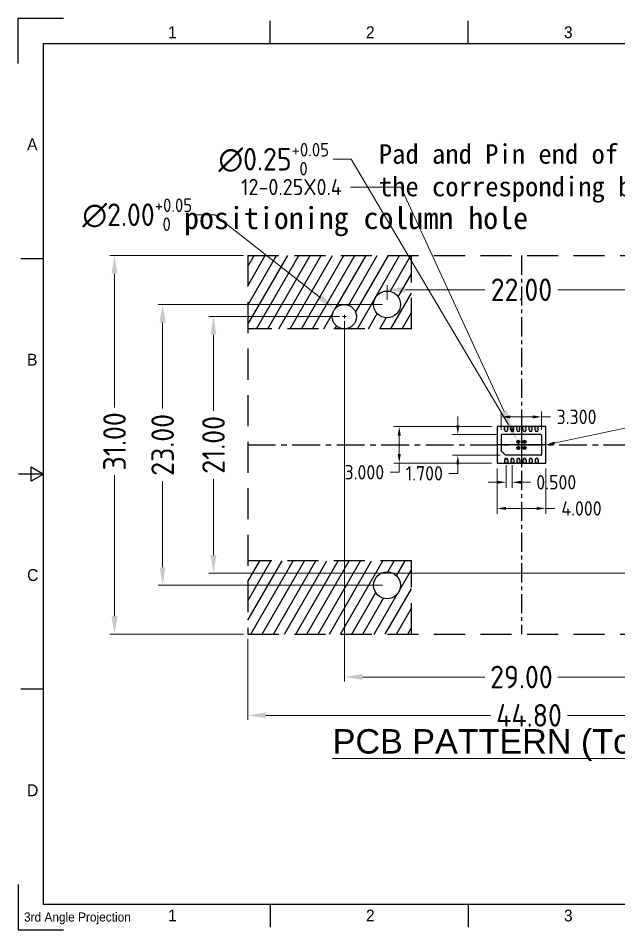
# Model space of a CAD drawing. Header units: millimetres. Extents: x 2100 to 2206, y -1285 to -1210.
# Drawn here: x 2100.3 to 2149.5, y -1284.8 to -1210.2 of the extents above; entities that cross this region are included whole.
import ezdxf

# ---------------------------------------------------------------- set-up
doc = ezdxf.new("R2010")
doc.units = ezdxf.units.MM
doc.header["$PDSIZE"] = -1
doc.linetypes.add('CENTER', pattern=[10.159999999999998, 6.35, -1.27, 1.27, -1.27])
doc.linetypes.add('HIDDEN', pattern=[1.905, 1.27, -0.635])
for name, color, linetype in [('DIM', 3, 'Continuous'), ('TuKuang', 7, 'Continuous'), ('翻蓋底座', 121, 'Continuous')]:
    doc.layers.add(name, color=color, linetype=linetype)
doc.styles.add('1', font='romans.shx', dxfattribs={"height": 2.5})
doc.styles.add('1111', font='isocp.shx', dxfattribs={"bigfont": 'gbcbig.shx'})
doc.styles.get("Standard").update_dxf_attribs({"font": ''})
doc.styles.get('Standard').set_extended_font_data('SimSun')
doc.dimstyles.new('1111', dxfattribs={"dimtxt": 2.5, "dimasz": 0.2, "dimexe": 0.6, "dimexo": 0.6, "dimtad": 0, "dimdec": 3, "dimzin": 1, "dimdsep": 46, "dimtxsty": '1111', "dimcen": 0.2, "dimclrd": 97, "dimclre": 97, "dimclrt": 3, "dimazin": 0, "dimtfac": 1, "dimtdec": 3, "dimtofl": 0, "dimtmove": 0, "dimatfit": 3, "dimfxl": 1, "dimlwd": 5, "dimlwe": 5, "dimarcsym": 0})
doc.dimstyles.new('1111$0', dxfattribs={"dimtxt": 2.5, "dimasz": 2.5, "dimexe": 0.6, "dimexo": 0.6, "dimtad": 0, "dimdec": 3, "dimzin": 1, "dimdsep": 46, "dimtxsty": '1111', "dimcen": 0.2, "dimclrd": 97, "dimclre": 97, "dimclrt": 3, "dimazin": 0, "dimtfac": 1, "dimtdec": 3, "dimtofl": 0, "dimtmove": 0, "dimatfit": 3, "dimfxl": 1, "dimlwd": 5, "dimlwe": 5, "dimarcsym": 0})
doc.dimstyles.get("Standard").update_dxf_attribs({"dimtxt": 3.5, "dimasz": 3.5, "dimexe": 0.18, "dimexo": 0.0625, "dimgap": 0.09, "dimtad": 1, "dimdsep": 46, "dimtxsty": 'Standard', "dimcen": 0.09, "dimadec": 0, "dimazin": 0, "dimtol": 1, "dimtp": 0.01, "dimtm": 0.01, "dimtfac": 1, "dimtofl": 0, "dimtmove": 0, "dimatfit": 3, "dimfxl": 1, "dimtolj": 1, "dimarcsym": 0})

# ---------------------------------------------------------------- blocks, each defined once
blk = doc.blocks.new('asdf456')
at = {"color": 8}
for p, q in [((1348.080315656722, 83.24555270640407), (1348.080315656722, 85.49197075654205)), ((1348.080315656722, 85.49197075654205), (1350.045931450592, 84.36876173147311)), ((1350.045931450592, 84.36876173147311), (1348.080315656722, 83.24555270640407))]:
    blk.add_line(p, q, dxfattribs=at)
at = {"layer": 'TuKuang', "color": 8}
for p, q in [((1386.158521979073, 152.963863781653), (1386.158521979073, 156.5741323106099)), ((1417.688200465293, 152.963863781653), (1417.688200465293, 156.5741323106099)), ((1350.045931450592, 15.77365968129391), (1350.045931450592, 152.963863781653)), ((1350.045931450592, 152.963863781653), (1548.389826452442, 152.963863781653)), ((1350.045931450592, 118.6663127565632), (1346.435662921635, 118.6663127565632)), ((1350.045931450592, 84.36876173147346), (1346.07463606874, 84.36876173147346)), ((1350.045931450592, 50.07121070638367), (1346.435662921635, 50.07121070638367)), ((1548.389826452442, 15.77365968129391), (1350.045931450592, 15.77365968129391)), ((1386.158521979073, 15.77365968129391), (1386.158521979073, 12.16339115233711)), ((1417.688200465293, 15.77365968129391), (1417.688200465293, 12.16339115233711))]:
    blk.add_line(p, q, dxfattribs=at)
for points in [[(1346.045931450592, 149.7433267237393), (1346.045931450592, 156.963863781653), (1353.266468508506, 156.963863781653)], [(1346.045931450592, 18.99419673920749), (1346.045931450592, 11.7736596812939), (1353.266468508506, 11.7736596812939)]]:
    blk.add_lwpolyline(points, dxfattribs=at)
at = {"color": 8, "char_height": 1.884410273804812, "attachment_point": 1, "style": '1'}
for s, insert, width in [('{\\f@Gulim|b0|i0|c0|p34;1}', (1369.897206312217, 155.6725387797565), 8.30080655937914), ('{\\f@Gulim|b0|i0|c134|p34;2}', (1401.426884798438, 155.6725387797565), 8.30080655937914), ('{\\f@Gulim|b0|i0|c134|p34;3}', (1432.956563284663, 155.6725387797565), 8.30080655937914), ('{\\f@Gulim|b0|i0|c134|p34;A}', (1347.461025201655, 137.8211939795925), 9.041573921593452), ('{\\f@Gulim|b0|i0|c134|p34;B}', (1347.461025201655, 103.5236429545027), 9.041573921593452), ('{\\f@Gulim|b0|i0|c134|p34;C}', (1347.461025201655, 69.22609192941297), 9.041573921593452), ('{\\f@Gulim|b0|i0|c134|p34;D}', (1347.461025201655, 34.9285409043232), 9.041573921593452), ('{\\f@Gulim|b0|i0|c0|p34;1}', (1369.897206312217, 14.98886484136142), 8.30080655937914), ('{\\f@Gulim|b0|i0|c134|p34;2}', (1401.426884798438, 14.98886484136142), 8.30080655937914), ('{\\f@Gulim|b0|i0|c134|p34;3}', (1432.956563284663, 14.98886484136142), 8.30080655937914)]:
    blk.add_mtext(s, dxfattribs=dict(at, insert=insert, width=width))
at = {"layer": 'TuKuang', "color": 8, "lineweight": 9, "insert": (1346.964426924723, 14.52545176293767), "char_height": 1.444107411582728, "width": 18.5479455253493, "attachment_point": 1}
blk.add_mtext('{\\f@Gulim|b0|i0|c0|p34;\\C8;3rd Angle Projection}', dxfattribs=at)
blk = doc.blocks.new('*D10')
at = {"layer": 'DEFPOINTS', "color": 0, "transparency": 16777216}
for p in [(2119.145946820438, -1229.592687086859), (2108.22786801272, -1260.592687086859), (2119.145946820438, -1260.592687086859)]:
    blk.add_point(p, dxfattribs=at)
at = {"layer": 'DIM', "color": 97, "lineweight": 5, "transparency": 16777216}
for p, q in [((2118.776131820438, -1229.592687086859), (2107.85805301272, -1229.592687086859)), ((2108.22786801272, -1231.072687086859), (2108.22786801272, -1242.029561550937)), ((2108.22786801272, -1259.112687086859), (2108.22786801272, -1247.58064824385)), ((2118.776131820438, -1260.592687086859), (2107.85805301272, -1260.592687086859))]:
    blk.add_line(p, q, dxfattribs=at)
at = {"layer": 'DIM', "color": 97, "transparency": 16777216}
for points in [[(2107.981201346053, -1231.072687086859), (2108.474534679386, -1231.072687086859), (2108.22786801272, -1229.592687086859)], [(2107.981201346053, -1259.112687086859), (2108.474534679386, -1259.112687086859), (2108.22786801272, -1260.592687086859)]]:
    blk.add_solid(points, dxfattribs=at)
at = {"layer": 'DIM', "color": 3, "transparency": 16777216, "insert": (2108.22786801272, -1244.805104897393), "char_height": 1.85, "attachment_point": 5, "rotation": 90, "style": '1111'}
blk.add_mtext('31.00', dxfattribs=at)
blk = doc.blocks.new('*D3')
at = {"layer": 'DEFPOINTS', "color": 0, "transparency": 16777216}
for p in [(2140.743711767417, -1243.703623290231), (2140.848181873459, -1243.930748799461)]:
    blk.add_point(p, dxfattribs=at)
at = {"layer": 'DIM', "color": 97, "lineweight": 5, "transparency": 16777216}
for p, q in [((2127.548325939644, -1223.976996413588), (2131.670125939656, -1223.976996413588)), ((2131.670125939656, -1223.976996413588), (2140.12524873964, -1242.359040275586)), ((2140.647946820438, -1243.817186044846), (2140.943946820438, -1243.817186044846)), ((2140.795946820438, -1243.965186044846), (2140.795946820438, -1243.669186044846))]:
    blk.add_line(p, q, dxfattribs=at)
at = {"layer": 'DIM', "color": 97, "transparency": 16777216}
blk.add_solid([(2140.349345908749, -1242.25596310429), (2139.901151570533, -1242.462117446882), (2140.743711767417, -1243.703623290231)], dxfattribs=at)
at = {"layer": 'DIM', "color": 3, "transparency": 16777216, "insert": (2122.716310939645, -1223.976996413589), "char_height": 1.332, "attachment_point": 5, "style": '1111'}
blk.add_mtext('12-0.25X0.4', dxfattribs=at)
blk = doc.blocks.new('*D4')
at = {"layer": 'DEFPOINTS', "color": 0, "transparency": 16777216}
for p in [(2127.045946820439, -1234.592687086859), (2156.045946820439, -1255.592687086859), (2156.045946820439, -1264.101103531516)]:
    blk.add_point(p, dxfattribs=at)
at = {"layer": 'DIM', "color": 97, "lineweight": 5, "transparency": 16777216}
for p, q in [((2127.045946820439, -1234.962502086859), (2127.045946820439, -1264.470918531516)), ((2156.045946820439, -1255.962502086859), (2156.045946820439, -1264.470918531516)), ((2128.525946820439, -1264.101103531516), (2138.558682045047, -1264.101103531516)), ((2154.565946820439, -1264.101103531516), (2144.533211595831, -1264.101103531516))]:
    blk.add_line(p, q, dxfattribs=at)
at = {"layer": 'DIM', "color": 97, "transparency": 16777216}
for points in [[(2128.525946820439, -1263.854436864849), (2128.525946820439, -1264.347770198183), (2127.045946820439, -1264.101103531516)], [(2154.565946820439, -1263.854436864849), (2154.565946820439, -1264.347770198183), (2156.045946820439, -1264.101103531516)]]:
    blk.add_solid(points, dxfattribs=at)
at = {"layer": 'DIM', "color": 3, "transparency": 16777216, "insert": (2141.545946820439, -1264.101103531516), "char_height": 1.85, "attachment_point": 5, "style": '1111'}
blk.add_mtext('29.00', dxfattribs=at)
blk = doc.blocks.new('*D5')
at = {"layer": 'DEFPOINTS', "color": 0, "transparency": 16777216}
for p in [(2127.045946820439, -1234.592687086859), (2116.334080574893, -1255.592687086859), (2156.045946820439, -1255.592687086859)]:
    blk.add_point(p, dxfattribs=at)
at = {"layer": 'DIM', "color": 97, "lineweight": 5, "transparency": 16777216}
for p, q in [((2126.676131820439, -1234.592687086859), (2115.964265574893, -1234.592687086859)), ((2116.334080574893, -1236.072687086859), (2116.334080574893, -1242.293654567174)), ((2116.334080574893, -1254.112687086859), (2116.334080574893, -1247.891719606544)), ((2155.676131820439, -1255.592687086859), (2115.964265574893, -1255.592687086859))]:
    blk.add_line(p, q, dxfattribs=at)
at = {"layer": 'DIM', "color": 97, "transparency": 16777216}
for points in [[(2116.087413908227, -1236.072687086859), (2116.580747241559, -1236.072687086859), (2116.334080574893, -1234.592687086859)], [(2116.087413908227, -1254.112687086859), (2116.580747241559, -1254.112687086859), (2116.334080574893, -1255.592687086859)]]:
    blk.add_solid(points, dxfattribs=at)
at = {"layer": 'DIM', "color": 3, "transparency": 16777216, "insert": (2116.334080574894, -1245.092687086859), "char_height": 1.85, "attachment_point": 5, "rotation": 90, "style": '1111'}
blk.add_mtext('21.00', dxfattribs=at)
blk = doc.blocks.new('*D6')
at = {"layer": 'DEFPOINTS', "color": 0, "transparency": 16777216}
for p in [(2119.145946820438, -1260.592687086859), (2163.945946820439, -1260.592687086859), (2163.945946820439, -1267.240626159965)]:
    blk.add_point(p, dxfattribs=at)
at = {"layer": 'DIM', "color": 97, "lineweight": 5, "transparency": 16777216}
for p, q in [((2119.145946820438, -1260.962502086859), (2119.145946820438, -1267.610441159965)), ((2163.945946820439, -1260.962502086859), (2163.945946820439, -1267.610441159965)), ((2120.625946820438, -1267.240626159965), (2139.02509966863, -1267.240626159965)), ((2162.465946820439, -1267.240626159965), (2145.316186361544, -1267.240626159965))]:
    blk.add_line(p, q, dxfattribs=at)
at = {"layer": 'DIM', "color": 97, "transparency": 16777216}
for points in [[(2120.625946820438, -1266.993959493299), (2120.625946820438, -1267.487292826632), (2119.145946820438, -1267.240626159965)], [(2162.465946820439, -1266.993959493299), (2162.465946820439, -1267.487292826632), (2163.945946820439, -1267.240626159965)]]:
    blk.add_solid(points, dxfattribs=at)
at = {"layer": 'DIM', "color": 3, "transparency": 16777216, "insert": (2142.170643015087, -1267.240626159965), "char_height": 1.85, "attachment_point": 5, "style": '1111'}
blk.add_mtext('44.80', dxfattribs=at)
blk = doc.blocks.new('*D7')
at = {"layer": 'DEFPOINTS', "color": 0, "transparency": 16777216}
for p in [(2152.545946820439, -1232.39024482207), (2130.545946820439, -1233.592687086859), (2152.545946820439, -1233.592687086859)]:
    blk.add_point(p, dxfattribs=at)
at = {"layer": 'DIM', "color": 97, "lineweight": 5, "transparency": 16777216}
for p, q in [((2130.545946820439, -1233.222872086859), (2130.545946820439, -1232.02042982207)), ((2132.025946820439, -1232.39024482207), (2138.561914300754, -1232.39024482207)), ((2151.065946820439, -1232.39024482207), (2144.529979340124, -1232.39024482207)), ((2152.545946820439, -1233.222872086859), (2152.545946820439, -1232.02042982207))]:
    blk.add_line(p, q, dxfattribs=at)
at = {"layer": 'DIM', "color": 97, "transparency": 16777216}
for points in [[(2132.025946820439, -1232.143578155403), (2132.025946820439, -1232.636911488736), (2130.545946820439, -1232.39024482207)], [(2151.065946820439, -1232.143578155403), (2151.065946820439, -1232.636911488736), (2152.545946820439, -1232.39024482207)]]:
    blk.add_solid(points, dxfattribs=at)
at = {"layer": 'DIM', "color": 3, "transparency": 16777216, "insert": (2141.545946820439, -1232.39024482207), "char_height": 1.85, "attachment_point": 5, "style": '1111'}
blk.add_mtext('22.00', dxfattribs=at)
blk = doc.blocks.new('*D2')
at = {"layer": 'DEFPOINTS', "color": 0, "transparency": 16777216}
for p in [(2130.545946820439, -1233.592687086859), (2112.16755670209, -1256.592687086859), (2130.545946820439, -1256.592687086859)]:
    blk.add_point(p, dxfattribs=at)
at = {"layer": 'DIM', "color": 97, "lineweight": 5, "transparency": 16777216}
for p, q in [((2130.176131820439, -1233.592687086859), (2111.79774170209, -1233.592687086859)), ((2112.16755670209, -1235.072687086859), (2112.16755670209, -1242.108654567174)), ((2112.16755670209, -1255.112687086859), (2112.16755670209, -1248.076719606544)), ((2130.176131820439, -1256.592687086859), (2111.79774170209, -1256.592687086859))]:
    blk.add_line(p, q, dxfattribs=at)
at = {"layer": 'DIM', "color": 97, "transparency": 16777216}
for points in [[(2111.920890035424, -1235.072687086859), (2112.414223368757, -1235.072687086859), (2112.16755670209, -1233.592687086859)], [(2111.920890035424, -1255.112687086859), (2112.414223368757, -1255.112687086859), (2112.16755670209, -1256.592687086859)]]:
    blk.add_solid(points, dxfattribs=at)
at = {"layer": 'DIM', "color": 3, "transparency": 16777216, "insert": (2112.167556702091, -1245.092687086859), "char_height": 1.85, "attachment_point": 5, "rotation": 90, "style": '1111'}
blk.add_mtext('23.00', dxfattribs=at)
blk = doc.blocks.new('*D9')
at = {"layer": 'DEFPOINTS', "color": 0, "transparency": 16777216}
for p in [(2126.259869155294, -1233.974559345724), (2127.832024485584, -1235.210814827994)]:
    blk.add_point(p, dxfattribs=at)
at = {"layer": 'DIM', "color": 97, "lineweight": 5, "transparency": 16777216}
for p, q in [((2114.953416453953, -1226.24758365239), (2116.433416453953, -1226.24758365239)), ((2116.433416453953, -1226.24758365239), (2125.096474210879, -1233.059730288845)), ((2126.897946820439, -1234.59268708686), (2127.19394682044, -1234.59268708686)), ((2127.04594682044, -1234.74068708686), (2127.04594682044, -1234.44468708686))]:
    blk.add_line(p, q, dxfattribs=at)
at = {"layer": 'DIM', "color": 97, "transparency": 16777216}
blk.add_solid([(2125.24894572036, -1232.865831131443), (2124.9440027014, -1233.253629446247), (2126.259869155294, -1233.974559345724)], dxfattribs=at)
at = {"layer": 'DIM', "color": 3, "transparency": 16777216, "insert": (2110.092862601241, -1226.24758365239), "char_height": 1.85, "attachment_point": 5, "style": '1111'}
blk.add_mtext('\\A1;∅2.00{\\H1.110000;\\S+0.05^  0;}', dxfattribs=at)
blk = doc.blocks.new('QEWTT')
h = blk.add_hatch(color=1)
edge = h.paths.add_edge_path()
edge.add_line((2114.749858648571, -1398.743990559105), (2114.749858648571, -1399.018990559105))
edge.add_line((2114.749858648571, -1399.018990559105), (2114.999858648571, -1399.018990559105))
edge.add_line((2114.999858648571, -1399.018990559105), (2114.999858648571, -1398.743990559105))
edge.add_arc((2114.874858648571, -1398.743990559105), 0.125, 7.016709298534877e-15, 180)
edge = h.paths.add_edge_path()
edge.add_line((2114.499858648571, -1399.018990559105), (2114.249858648571, -1399.018990559105))
edge.add_line((2114.249858648571, -1399.018990559105), (2114.249858648571, -1398.743990559105))
edge.add_arc((2114.374858648571, -1398.743990559105), 0.125, 0, 180, ccw=False)
edge.add_line((2114.499858648571, -1398.743990559105), (2114.499858648571, -1399.018990559105))
edge = h.paths.add_edge_path()
edge.add_line((2112.499858648571, -1399.018990559105), (2112.249858648571, -1399.018990559105))
edge.add_line((2112.249858648571, -1399.018990559105), (2112.249858648571, -1398.743990559105))
edge.add_arc((2112.374858648571, -1398.743990559105), 0.125, 0, 180, ccw=False)
edge.add_line((2112.499858648571, -1398.743990559105), (2112.499858648571, -1399.018990559105))
edge = h.paths.add_edge_path()
edge.add_line((2112.999858648571, -1399.018990559105), (2112.749858648571, -1399.018990559105))
edge.add_line((2112.749858648571, -1399.018990559105), (2112.749858648571, -1398.743990559105))
edge.add_arc((2112.874858648571, -1398.743990559105), 0.125, 0, 180, ccw=False)
edge.add_line((2112.999858648571, -1398.743990559105), (2112.999858648571, -1399.018990559105))
edge = h.paths.add_edge_path()
edge.add_line((2113.499858648571, -1399.018990559105), (2113.249858648571, -1399.018990559105))
edge.add_line((2113.249858648571, -1399.018990559105), (2113.249858648571, -1398.743990559105))
edge.add_arc((2113.374858648571, -1398.743990559105), 0.125, 0, 180, ccw=False)
edge.add_line((2113.499858648571, -1398.743990559105), (2113.499858648571, -1399.018990559105))
edge = h.paths.add_edge_path()
edge.add_line((2113.999858648571, -1399.018990559105), (2113.749858648571, -1399.018990559105))
edge.add_line((2113.749858648571, -1399.018990559105), (2113.749858648571, -1398.743990559105))
edge.add_arc((2113.874858648571, -1398.743990559105), 0.125, 0, 180, ccw=False)
edge.add_line((2113.999858648571, -1398.743990559105), (2113.999858648571, -1399.018990559105))
edge = h.paths.add_edge_path()
edge.add_line((2114.999858648571, -1396.018990559105), (2114.749858648571, -1396.018990559105))
edge.add_line((2114.749858648571, -1396.018990559105), (2114.749858648571, -1396.293990559105))
edge.add_arc((2114.874858648571, -1396.293990559105), 0.125, 180, 360)
edge.add_line((2114.999858648571, -1396.293990559105), (2114.999858648571, -1396.018990559105))
edge = h.paths.add_edge_path()
edge.add_line((2114.499858648571, -1396.018990559105), (2114.249858648571, -1396.018990559105))
edge.add_line((2114.249858648571, -1396.018990559105), (2114.249858648571, -1396.293990559105))
edge.add_arc((2114.374858648571, -1396.293990559105), 0.125, 180, 360)
edge.add_line((2114.499858648571, -1396.293990559105), (2114.499858648571, -1396.018990559105))
edge = h.paths.add_edge_path()
edge.add_line((2112.499858648571, -1396.018990559105), (2112.249858648571, -1396.018990559105))
edge.add_line((2112.249858648571, -1396.018990559105), (2112.249858648571, -1396.293990559105))
edge.add_arc((2112.374858648571, -1396.293990559105), 0.125, 180, 360)
edge.add_line((2112.499858648571, -1396.293990559105), (2112.499858648571, -1396.018990559105))
edge = h.paths.add_edge_path()
edge.add_line((2112.999858648571, -1396.018990559105), (2112.749858648571, -1396.018990559105))
edge.add_line((2112.749858648571, -1396.018990559105), (2112.749858648571, -1396.293990559105))
edge.add_arc((2112.874858648571, -1396.293990559105), 0.125, 180, 360)
edge.add_line((2112.999858648571, -1396.293990559105), (2112.999858648571, -1396.018990559105))
edge = h.paths.add_edge_path()
edge.add_line((2113.499858648571, -1396.018990559105), (2113.249858648571, -1396.018990559105))
edge.add_line((2113.249858648571, -1396.018990559105), (2113.249858648571, -1396.293990559105))
edge.add_arc((2113.374858648571, -1396.293990559105), 0.125, 180, 360)
edge.add_line((2113.499858648571, -1396.293990559105), (2113.499858648571, -1396.018990559105))
edge = h.paths.add_edge_path()
edge.add_line((2113.999858648571, -1396.018990559105), (2113.749858648571, -1396.018990559105))
edge.add_line((2113.749858648571, -1396.018990559105), (2113.749858648571, -1396.293990559105))
edge.add_arc((2113.874858648571, -1396.293990559105), 0.125, 180, 360)
edge.add_line((2113.999858648571, -1396.293990559105), (2113.999858648571, -1396.018990559105))
at = {"color": 0}
for p, q in [((2115.624858648571, -1396.018990559105), (2111.624858648571, -1396.018990559105)), ((2111.624858648571, -1396.018990559105), (2111.624858648571, -1399.018990559105)), ((2112.249858648571, -1396.293990559105), (2112.249858648571, -1396.018990559105)), ((2112.499858648571, -1396.018990559105), (2112.249858648571, -1396.018990559105)), ((2112.499858648571, -1396.293990559105), (2112.499858648571, -1396.018990559105)), ((2112.749858648571, -1396.293990559105), (2112.749858648571, -1396.018990559105)), ((2112.999858648571, -1396.018990559105), (2112.749858648571, -1396.018990559105)), ((2112.999858648571, -1396.293990559105), (2112.999858648571, -1396.018990559105)), ((2113.249858648571, -1396.293990559105), (2113.249858648571, -1396.018990559105)), ((2113.499858648571, -1396.018990559105), (2113.249858648571, -1396.018990559105)), ((2113.499858648571, -1396.293990559105), (2113.499858648571, -1396.018990559105)), ((2113.624858648571, -1396.018990559105), (2113.624858648571, -1399.018990559105)), ((2113.749858648571, -1396.293990559105), (2113.749858648571, -1396.018990559105)), ((2113.999858648571, -1396.018990559105), (2113.749858648571, -1396.018990559105)), ((2113.999858648571, -1396.293990559105), (2113.999858648571, -1396.018990559105)), ((2114.249858648571, -1396.293990559105), (2114.249858648571, -1396.018990559105)), ((2114.499858648571, -1396.018990559105), (2114.249858648571, -1396.018990559105)), ((2114.499858648571, -1396.293990559105), (2114.499858648571, -1396.018990559105)), ((2114.749858648571, -1396.293990559105), (2114.749858648571, -1396.018990559105)), ((2114.999858648571, -1396.018990559105), (2114.749858648571, -1396.018990559105)), ((2114.999858648571, -1396.293990559105), (2114.999858648571, -1396.018990559105)), ((2115.624858648571, -1399.018990559105), (2115.624858648571, -1396.018990559105)), ((2111.97485864857, -1396.718990559105), (2111.97485864857, -1398.018990559106)), ((2115.224858648571, -1396.668990559105), (2112.02485864857, -1396.668990559105)), ((2115.274858648571, -1396.718990559105), (2115.274858648571, -1398.318990559105)), ((2115.624858648571, -1397.518990559105), (2111.624858648571, -1397.518990559105)), ((2112.32485864857, -1398.368990559105), (2111.97485864857, -1398.018990559106)), ((2112.249858648571, -1398.743990559105), (2112.249858648571, -1399.018990559105)), ((2115.224858648571, -1398.368990559105), (2112.32485864857, -1398.368990559105)), ((2112.499858648571, -1398.743990559105), (2112.499858648571, -1399.018990559105)), ((2112.749858648571, -1398.743990559105), (2112.749858648571, -1399.018990559105)), ((2112.999858648571, -1398.743990559105), (2112.999858648571, -1399.018990559105)), ((2113.249858648571, -1398.743990559105), (2113.249858648571, -1399.018990559105)), ((2113.499858648571, -1398.743990559105), (2113.499858648571, -1399.018990559105)), ((2113.749858648571, -1398.743990559105), (2113.749858648571, -1399.018990559105)), ((2113.999858648571, -1398.743990559105), (2113.999858648571, -1399.018990559105)), ((2114.249858648571, -1398.743990559105), (2114.249858648571, -1399.018990559105)), ((2114.499858648571, -1398.743990559105), (2114.499858648571, -1399.018990559105)), ((2114.749858648571, -1398.743990559105), (2114.749858648571, -1399.018990559105)), ((2114.999858648571, -1398.743990559105), (2114.999858648571, -1399.018990559105)), ((2111.624858648571, -1399.018990559105), (2115.624858648571, -1399.018990559105)), ((2112.499858648571, -1399.018990559105), (2112.249858648571, -1399.018990559105)), ((2112.999858648571, -1399.018990559105), (2112.749858648571, -1399.018990559105)), ((2113.499858648571, -1399.018990559105), (2113.249858648571, -1399.018990559105)), ((2113.999858648571, -1399.018990559105), (2113.749858648571, -1399.018990559105)), ((2114.499858648571, -1399.018990559105), (2114.249858648571, -1399.018990559105)), ((2114.999858648571, -1399.018990559105), (2114.749858648571, -1399.018990559105))]:
    blk.add_line(p, q, dxfattribs=at)
for centre, radius, start, end in [((2112.374858648571, -1396.293990559105), 0.125, 180, 7.016709298534877e-15), ((2112.874858648571, -1396.293990559105), 0.125, 180, 7.016709298534877e-15), ((2113.374858648571, -1396.293990559105), 0.125, 180, 7.016709298534877e-15), ((2113.874858648571, -1396.293990559105), 0.125, 180, 7.016709298534877e-15), ((2114.374858648571, -1396.293990559105), 0.125, 180, 7.016709298534877e-15), ((2114.874858648571, -1396.293990559105), 0.125, 180, 7.016709298534877e-15), ((2112.02485864857, -1396.718990559105), 0.05, 90, 179.9999999999887), ((2115.224858648571, -1396.718990559105), 0.05, 7.016709298534877e-15, 90), ((2112.374858648571, -1398.743990559105), 0.125, 7.016709298534877e-15, 180), ((2112.874858648571, -1398.743990559105), 0.125, 7.016709298534877e-15, 180), ((2113.374858648571, -1398.743990559105), 0.125, 7.016709298534877e-15, 180), ((2113.874858648571, -1398.743990559105), 0.125, 7.016709298534877e-15, 180), ((2114.374858648571, -1398.743990559105), 0.125, 7.016709298534877e-15, 180), ((2114.874858648571, -1398.743990559105), 0.125, 7.016709298534877e-15, 180), ((2115.224858648571, -1398.318990559105), 0.05, 270, 7.016709298534877e-15)]:
    blk.add_arc(centre, radius, start, end, dxfattribs=at)
blk = doc.blocks.new('*D14')
at = {"layer": 'DEFPOINTS', "color": 0, "transparency": 16777216}
for p in [(2141.232304792942, -1244.735101342746), (2141.359588847934, -1244.950272830971)]:
    blk.add_point(p, dxfattribs=at)
at = {"layer": 'DIM', "color": 97, "lineweight": 5, "transparency": 16777216}
for p, q in [((2126.125631384231, -1221.699446192484), (2127.605631384231, -1221.699446192484)), ((2127.605631384231, -1221.699446192484), (2140.478783187394, -1243.461286132454)), ((2141.147946820438, -1244.842687086858), (2141.443946820438, -1244.842687086858)), ((2141.295946820438, -1244.990687086858), (2141.295946820438, -1244.694687086858))]:
    blk.add_line(p, q, dxfattribs=at)
at = {"layer": 'DIM', "color": 97, "transparency": 16777216}
blk.add_solid([(2140.691085722442, -1243.335699198196), (2140.266480652345, -1243.586873066712), (2141.232304792942, -1244.735101342746)], dxfattribs=at)
at = {"layer": 'DIM', "color": 3, "transparency": 16777216, "insert": (2121.26507753152, -1221.699446192484), "char_height": 1.85, "attachment_point": 5, "style": '1111'}
blk.add_mtext('\\A1;∅0.25{\\H1.110000;\\S+0.05^  0;}', dxfattribs=at)
blk = doc.blocks.new('*D15')
at = {"color": 97, "lineweight": 5, "transparency": 16777216}
for p, q in [((2139.895946820438, -1243.848687086859), (2139.895946820438, -1242.355640748602)), ((2140.635946820437, -1242.799640748602), (2142.455946820439, -1242.799640748602)), ((2143.195946820439, -1243.848687086859), (2143.195946820439, -1242.355640748602)), ((2143.195946820439, -1242.799640748602), (2143.935946820439, -1242.799640748602))]:
    blk.add_line(p, q, dxfattribs=at)
at = {"color": 97, "transparency": 16777216}
for points in [[(2140.635946820437, -1242.676307415269), (2140.635946820437, -1242.922974081936), (2139.895946820438, -1242.799640748602)], [(2142.455946820439, -1242.676307415269), (2142.455946820439, -1242.922974081936), (2143.195946820439, -1242.799640748602)]]:
    blk.add_solid(points, dxfattribs=at)
at = {"layer": 'DEFPOINTS', "color": 0, "transparency": 16777216}
for p in [(2143.195946820439, -1242.799640748602), (2139.895946820438, -1244.292687086859), (2143.195946820439, -1244.292687086859)]:
    blk.add_point(p, dxfattribs=at)
at = {"color": 3, "transparency": 16777216, "insert": (2146.056512962171, -1242.799640748602), "char_height": 1.184, "attachment_point": 5, "style": '1111'}
blk.add_mtext('3.300', dxfattribs=at)
blk = doc.blocks.new('*D16')
at = {"color": 97, "lineweight": 5, "transparency": 16777216}
for p, q in [((2136.33477695246, -1243.502687086859), (2136.33477695246, -1242.762687086859)), ((2139.501946820438, -1244.242687086859), (2135.89077695246, -1244.242687086859)), ((2139.801946820438, -1245.942687086859), (2135.89077695246, -1245.942687086859)), ((2136.33477695246, -1246.682687086859), (2136.33477695246, -1247.422687086859)), ((2136.33477695246, -1247.422687086859), (2135.594776952461, -1247.422687086859))]:
    blk.add_line(p, q, dxfattribs=at)
at = {"color": 97, "transparency": 16777216}
for points in [[(2136.211443619127, -1243.502687086859), (2136.458110285794, -1243.502687086859), (2136.33477695246, -1244.242687086859)], [(2136.211443619127, -1246.682687086859), (2136.458110285794, -1246.682687086859), (2136.33477695246, -1245.942687086859)]]:
    blk.add_solid(points, dxfattribs=at)
at = {"layer": 'DEFPOINTS', "color": 0, "transparency": 16777216}
for p in [(2139.945946820438, -1244.242687086859), (2136.33477695246, -1245.942687086859), (2140.245946820438, -1245.942687086859)]:
    blk.add_point(p, dxfattribs=at)
at = {"color": 3, "transparency": 16777216, "insert": (2133.592610810728, -1247.422687086859), "char_height": 1.184, "attachment_point": 5, "style": '1111'}
blk.add_mtext('1.700', dxfattribs=at)
blk = doc.blocks.new('*D11')
at = {"color": 97, "lineweight": 5, "transparency": 16777216}
for p, q in [((2139.101946820439, -1243.592687086859), (2131.099093761891, -1243.592687086859)), ((2131.543093761891, -1244.332687086859), (2131.543093761891, -1245.852687086859)), ((2139.101946820439, -1246.592687086859), (2131.099093761891, -1246.592687086859)), ((2131.543093761891, -1246.592687086859), (2131.543093761891, -1247.332687086859)), ((2131.543093761891, -1247.332687086859), (2130.803093761891, -1247.332687086859))]:
    blk.add_line(p, q, dxfattribs=at)
at = {"color": 97, "transparency": 16777216}
for points in [[(2131.419760428557, -1244.332687086859), (2131.666427095224, -1244.332687086859), (2131.543093761891, -1243.592687086859)], [(2131.419760428557, -1245.852687086859), (2131.666427095224, -1245.852687086859), (2131.543093761891, -1246.592687086859)]]:
    blk.add_solid(points, dxfattribs=at)
at = {"layer": 'DEFPOINTS', "color": 0, "transparency": 16777216}
for p in [(2139.545946820439, -1243.592687086859), (2131.543093761891, -1246.592687086859), (2139.545946820439, -1246.592687086859)]:
    blk.add_point(p, dxfattribs=at)
at = {"color": 3, "transparency": 16777216, "insert": (2128.682527620159, -1247.332687086859), "char_height": 1.184, "attachment_point": 5, "style": '1111'}
blk.add_mtext('3.000', dxfattribs=at)
blk = doc.blocks.new('*D12')
at = {"color": 97, "lineweight": 5, "transparency": 16777216}
for p, q in [((2139.545946820439, -1247.036687086859), (2139.545946820439, -1250.739555208868)), ((2143.545946820439, -1247.036687086859), (2143.545946820439, -1250.739555208868)), ((2140.285946820439, -1250.295555208868), (2142.805946820439, -1250.295555208868)), ((2143.545946820439, -1250.295555208868), (2144.285946820439, -1250.295555208868))]:
    blk.add_line(p, q, dxfattribs=at)
at = {"color": 97, "transparency": 16777216}
for points in [[(2140.285946820439, -1250.172221875534), (2140.285946820439, -1250.418888542201), (2139.545946820439, -1250.295555208868)], [(2142.805946820439, -1250.172221875534), (2142.805946820439, -1250.418888542201), (2143.545946820439, -1250.295555208868)]]:
    blk.add_solid(points, dxfattribs=at)
at = {"layer": 'DEFPOINTS', "color": 0, "transparency": 16777216}
for p in [(2139.545946820439, -1246.592687086859), (2143.545946820439, -1246.592687086859), (2143.545946820439, -1250.295555208868)]:
    blk.add_point(p, dxfattribs=at)
at = {"color": 3, "transparency": 16777216, "insert": (2146.465712962171, -1250.295555208868), "char_height": 1.184, "attachment_point": 5, "style": '1111'}
blk.add_mtext('4.000', dxfattribs=at)
blk = doc.blocks.new('*D13')
at = {"color": 97, "lineweight": 5, "transparency": 16777216}
for p, q in [((2140.295946820439, -1246.761687086859), (2140.295946820439, -1248.596650505512)), ((2140.795946820439, -1246.761687086859), (2140.795946820439, -1248.596650505512)), ((2139.555946820439, -1248.152650505512), (2138.815946820439, -1248.152650505512)), ((2141.535946820439, -1248.152650505512), (2142.275946820439, -1248.152650505512))]:
    blk.add_line(p, q, dxfattribs=at)
at = {"color": 97, "transparency": 16777216}
for points in [[(2139.555946820439, -1248.029317172179), (2139.555946820439, -1248.275983838846), (2140.295946820439, -1248.152650505512)], [(2141.535946820439, -1248.029317172179), (2141.535946820439, -1248.275983838846), (2140.795946820439, -1248.152650505512)]]:
    blk.add_solid(points, dxfattribs=at)
at = {"layer": 'DEFPOINTS', "color": 0, "transparency": 16777216}
for p in [(2140.295946820439, -1246.317687086859), (2140.795946820439, -1246.317687086859), (2140.795946820439, -1248.152650505512)]:
    blk.add_point(p, dxfattribs=at)
at = {"color": 3, "transparency": 16777216, "insert": (2144.396979103904, -1248.152650505512), "char_height": 1.184, "attachment_point": 5, "style": '1111'}
blk.add_mtext('0.500', dxfattribs=at)

msp = doc.modelspace()

# ---------------------------------------------------------------- hatches: boundary and pattern name
h = msp.add_hatch()
h.set_pattern_fill('ANSI31', color=0, scale=0.25, angle=15, style=0)
h.set_pattern_definition([(59.99999999999999, (1326.71908202194, -1210.767387695291), (-0.6874076642538981, 0.3968750000000001), [])])
edge = h.paths.add_edge_path(flags=16)
edge.add_arc((2130.545946820439, -1233.592687086859), 1.1, 0, 360)
edge = h.paths.add_edge_path(flags=16)
edge.add_arc((2127.045946820439, -1234.592687086859), 0.975, 0, 360)
h.paths.add_polyline_path([(2119.145946820438, -1229.592687086859), (2132.545946818339, -1229.592687086859), (2132.545946818339, -1235.592687086859), (2119.145946820438, -1235.592687086859)])
h = msp.add_hatch(color=1)
edge = h.paths.add_edge_path()
edge.add_arc((2141.295946820439, -1244.842687086859), 0.125, 0, 360)
edge = h.paths.add_edge_path()
edge.add_arc((2141.795946820439, -1244.842687086859), 0.125, 0, 360)
edge = h.paths.add_edge_path()
edge.add_arc((2141.295946820439, -1245.342687086859), 0.125, 0, 360)
edge = h.paths.add_edge_path()
edge.add_arc((2141.795946820439, -1245.342687086859), 0.125, 0, 360)
h = msp.add_hatch()
h.set_pattern_fill('ANSI31', color=256, scale=0.25, angle=15, style=0)
h.set_pattern_definition([(59.99999999999999, (1321.946337835923, -1294.038101713964), (-0.6874076642538981, 0.3968750000000001), [])])
edge = h.paths.add_edge_path(flags=16)
edge.add_arc((2130.545946820439, -1256.592687086859), 1.1, 0, 360)
h.paths.add_polyline_path([(2132.545946818339, -1260.592687086859), (2132.545946818339, -1254.592687086859), (2119.145946820438, -1254.592687086859), (2119.145946820438, -1260.592687086859)])

# ---------------------------------------------------------------- linework, layer by layer
at = {"linetype": 'HIDDEN', "ltscale": 2}
for p, q in [((2119.145946820438, -1229.592687086859), (2163.945946820439, -1229.592687086859)), ((2119.145946820438, -1229.592687086859), (2119.145946820438, -1260.592687086859)), ((2132.545946818339, -1235.592687086859), (2132.545946818339, -1229.592687086859)), ((2132.545946818339, -1235.592687086859), (2119.145946820438, -1235.592687086859)), ((2132.545946818339, -1254.592687086859), (2119.145946820438, -1254.592687086859)), ((2132.545946818339, -1260.592687086859), (2132.545946818339, -1254.592687086859)), ((2119.145946820438, -1260.592687086859), (2163.945946820439, -1260.592687086859))]:
    msp.add_line(p, q, dxfattribs=at)
at = {"color": 1, "linetype": 'CENTER', "ltscale": 0.248}
msp.add_line((2141.545946820439, -1229.592687086859), (2141.545946820439, -1260.592687086859), dxfattribs=at)
at = {"color": 1, "linetype": 'CENTER', "ltscale": 0.3584000000000014}
msp.add_line((2119.145946820438, -1245.092687086859), (2163.945946820439, -1245.092687086859), dxfattribs=at)
at = {"color": 1}
msp.add_circle((2127.045946820439, -1234.592687086859), 1, dxfattribs=at)
at = {"color": 0}
for centre in [(2141.295946820439, -1244.842687086859), (2141.795946820439, -1244.842687086859), (2141.295946820439, -1245.342687086859), (2141.795946820439, -1245.342687086859)]:
    msp.add_circle(centre, 0.125, dxfattribs=at)
at = {"layer": '翻蓋底座', "color": 3, "linetype": 'Continuous'}
for centre in [(2130.545946820439, -1233.592687086859), (2130.545946820439, -1256.592687086859)]:
    msp.add_circle(centre, 1.1, dxfattribs=at)

# ---------------------------------------------------------------- block references
at = {"xscale": 0.5141226318764893, "yscale": 0.5141226318764893, "zscale": 0.5141226318764893}
msp.add_blockref('asdf456', (1408.313251603367, -1290.853165863917), dxfattribs=at)
at = {"color": 0}
msp.add_blockref('QEWTT', (27.92108817186795, 152.4263034722462), dxfattribs=at)

# ---------------------------------------------------------------- texts
at = {"color": 3}
msp.add_text('positioning column hole', height=1.8, dxfattribs=at).set_placement((2113.926426169925, -1227.420879834154))
at = {"color": 3, "insert": (2129.869286852518, -1220.467897852603), "char_height": 1.6, "attachment_point": 1}
msp.add_mtext('Pad and Pin end of the contact position, \\Pthe corresponding ball position', dxfattribs=at)
at = {"lineweight": 9, "insert": (2126.089963462417, -1268.370390148914), "char_height": 1.9992, "attachment_point": 1}
msp.add_mtext('{\\fArial|b0|i0|c0|p34;\\LPCB PATTERN (Top View)}', dxfattribs=at)

# ---------------------------------------------------------------- dimensions: what is measured, and where the dimension line sits
at = {"color": 0}
for base, p1, p2, picture, middle in [((2143.195946820439, -1242.799640748602), (2139.895946820438, -1244.292687086859), (2143.195946820439, -1244.292687086859), '*D15', (2146.056512962171, -1242.799640748602)), ((2140.795946820439, -1248.152650505512), (2140.295946820439, -1246.317687086859), (2140.795946820439, -1246.317687086859), '*D13', (2144.396979103904, -1248.152650505512)), ((2143.545946820439, -1250.295555208868), (2139.545946820439, -1246.592687086859), (2143.545946820439, -1246.592687086859), '*D12', (2146.465712962171, -1250.295555208868))]:
    dim = msp.add_linear_dim(base=base, p1=p1, p2=p2, dimstyle='Standard', override={"dimscale": 0.74, "dimtxt": 1.6, "dimasz": 1, "dimexe": 0.6, "dimexo": 0.6, "dimgap": 0.625, "dimtad": 0, "dimtih": 1, "dimtoh": 1, "dimdec": 3, "dimzin": 1, "dimtxsty": '1111', "dimcen": 0.2, "dimclrd": 97, "dimclre": 97, "dimclrt": 3, "dimadec": 2, "dimtol": 0, "dimtp": 0, "dimtm": 0, "dimtdec": 3, "dimtolj": 0, "dimlwd": 5, "dimlwe": 5}, dxfattribs=at)
    dim.commit()
    dim.dimension.update_dxf_attribs({"geometry": picture, "text_midpoint": middle})
for base, p1, p2, picture, middle in [((2136.33477695246, -1245.942687086859), (2139.945946820438, -1244.242687086859), (2140.245946820438, -1245.942687086859), '*D16', (2133.592610810728, -1247.422687086859)), ((2131.543093761891, -1246.592687086859), (2139.545946820439, -1243.592687086859), (2139.545946820439, -1246.592687086859), '*D11', (2128.682527620159, -1247.332687086859))]:
    dim = msp.add_linear_dim(base=base, p1=p1, p2=p2, angle=90, dimstyle='Standard', override={"dimscale": 0.74, "dimtxt": 1.6, "dimasz": 1, "dimexe": 0.6, "dimexo": 0.6, "dimgap": 0.625, "dimtad": 0, "dimtih": 1, "dimtoh": 1, "dimdec": 3, "dimzin": 1, "dimtxsty": '1111', "dimcen": 0.2, "dimclrd": 97, "dimclre": 97, "dimclrt": 3, "dimadec": 2, "dimtol": 0, "dimtp": 0, "dimtm": 0, "dimtdec": 3, "dimtolj": 0, "dimlwd": 5, "dimlwe": 5}, dxfattribs=at)
    dim.commit()
    dim.dimension.update_dxf_attribs({"geometry": picture, "text_midpoint": middle})
at = {"layer": 'DIM'}
for p1, p2, picture, middle in [((2141.359588847934, -1244.950272830971), (2141.232304792942, -1244.735101342746), '*D14', (2121.26507753152, -1221.699446192484)), ((2127.832024485584, -1235.210814827994), (2126.259869155294, -1233.974559345724), '*D9', (2110.092862601241, -1226.24758365239))]:
    dim = msp.add_diameter_dim_2p(p1=p1, p2=p2, dimstyle='1111', override={"dimscale": 0.74, "dimasz": 2, "dimexe": 0.49975, "dimexo": 0.49975, "dimgap": 0.49975, "dimtoh": 1, "dimdec": 2, "dimtol": 1, "dimtp": 0.05, "dimtfac": 0.6, "dimtolj": 1}, dxfattribs=at)
    dim.commit()
    dim.dimension.update_dxf_attribs({"geometry": picture, "text_midpoint": middle, "dimtype": 131})
dim = msp.add_diameter_dim_2p(p1=(2140.848181873459, -1243.930748799461), p2=(2140.743711767417, -1243.703623290231), text='12-0.25X0.4', dimstyle='1111', override={"dimscale": 0.74, "dimtxt": 1.8, "dimasz": 2, "dimexe": 0.49975, "dimexo": 0.49975, "dimgap": 0.49975, "dimtoh": 1, "dimdec": 2, "dimtdec": 2}, dxfattribs=at)
dim.commit()
dim.dimension.update_dxf_attribs({"geometry": '*D3', "text_midpoint": (2122.716310939645, -1223.976996413589), "dimtype": 131})
for base, p1, p2, picture, middle in [((2108.22786801272, -1260.592687086859), (2119.145946820438, -1229.592687086859), (2119.145946820438, -1260.592687086859), '*D10', (2108.22786801272, -1244.805104897393)), ((2116.334080574893, -1255.592687086859), (2127.045946820439, -1234.592687086859), (2156.045946820439, -1255.592687086859), '*D5', (2116.334080574894, -1245.092687086859))]:
    dim = msp.add_linear_dim(base=base, p1=p1, p2=p2, angle=90, dimstyle='1111$0', override={"dimscale": 0.74, "dimasz": 2, "dimexe": 0.49975, "dimexo": 0.49975, "dimgap": 0.49975, "dimtoh": 1, "dimdec": 2, "dimtdec": 2}, dxfattribs=at)
    dim.commit()
    dim.dimension.update_dxf_attribs({"geometry": picture, "text_midpoint": middle, "dimtype": 128})
at = {"layer": 'DIM', "color": 1}
dim = msp.add_linear_dim(base=(2152.545946820439, -1232.39024482207), p1=(2130.545946820439, -1233.592687086859), p2=(2152.545946820439, -1233.592687086859), dimstyle='1111$0', override={"dimscale": 0.74, "dimasz": 2, "dimexe": 0.49975, "dimexo": 0.49975, "dimgap": 0.49975, "dimdec": 2, "dimtdec": 2}, dxfattribs=at)
dim.commit()
dim.dimension.update_dxf_attribs({"geometry": '*D7', "text_midpoint": (2141.545946820439, -1232.39024482207)})
dim = msp.add_linear_dim(base=(2112.16755670209, -1256.592687086859), p1=(2130.545946820439, -1233.592687086859), p2=(2130.545946820439, -1256.592687086859), angle=90, dimstyle='1111$0', override={"dimscale": 0.74, "dimasz": 2, "dimexe": 0.49975, "dimexo": 0.49975, "dimgap": 0.49975, "dimdec": 2, "dimtdec": 2}, dxfattribs=at)
dim.commit()
dim.dimension.update_dxf_attribs({"geometry": '*D2', "text_midpoint": (2112.167556702091, -1245.092687086859)})
at = {"layer": 'DIM'}
for base, p1, p2, picture, middle in [((2156.045946820439, -1264.101103531516), (2127.045946820439, -1234.592687086859), (2156.045946820439, -1255.592687086859), '*D4', (2141.545946820439, -1264.101103531516)), ((2163.945946820439, -1267.240626159965), (2119.145946820438, -1260.592687086859), (2163.945946820439, -1260.592687086859), '*D6', (2142.170643015087, -1267.240626159965))]:
    dim = msp.add_linear_dim(base=base, p1=p1, p2=p2, dimstyle='1111$0', override={"dimscale": 0.74, "dimasz": 2, "dimexe": 0.49975, "dimexo": 0.49975, "dimgap": 0.49975, "dimtoh": 1, "dimdec": 2, "dimtdec": 2}, dxfattribs=at)
    dim.commit()
    dim.dimension.update_dxf_attribs({"geometry": picture, "text_midpoint": middle, "dimtype": 128})

# ---------------------------------------------------------------- leaders
msp.add_leader([(2143.545946820439, -1245.092687086859), (2165.963978215301, -1240.326835323625)], dimstyle='1111', override={"dimscale": 0.74, "dimtxt": 1.6, "dimasz": 1, "dimgap": 0.625, "dimtad": 0, "dimtoh": 1, "dimdec": 2, "dimtdec": 2})

doc.saveas('drawing.dxf')
